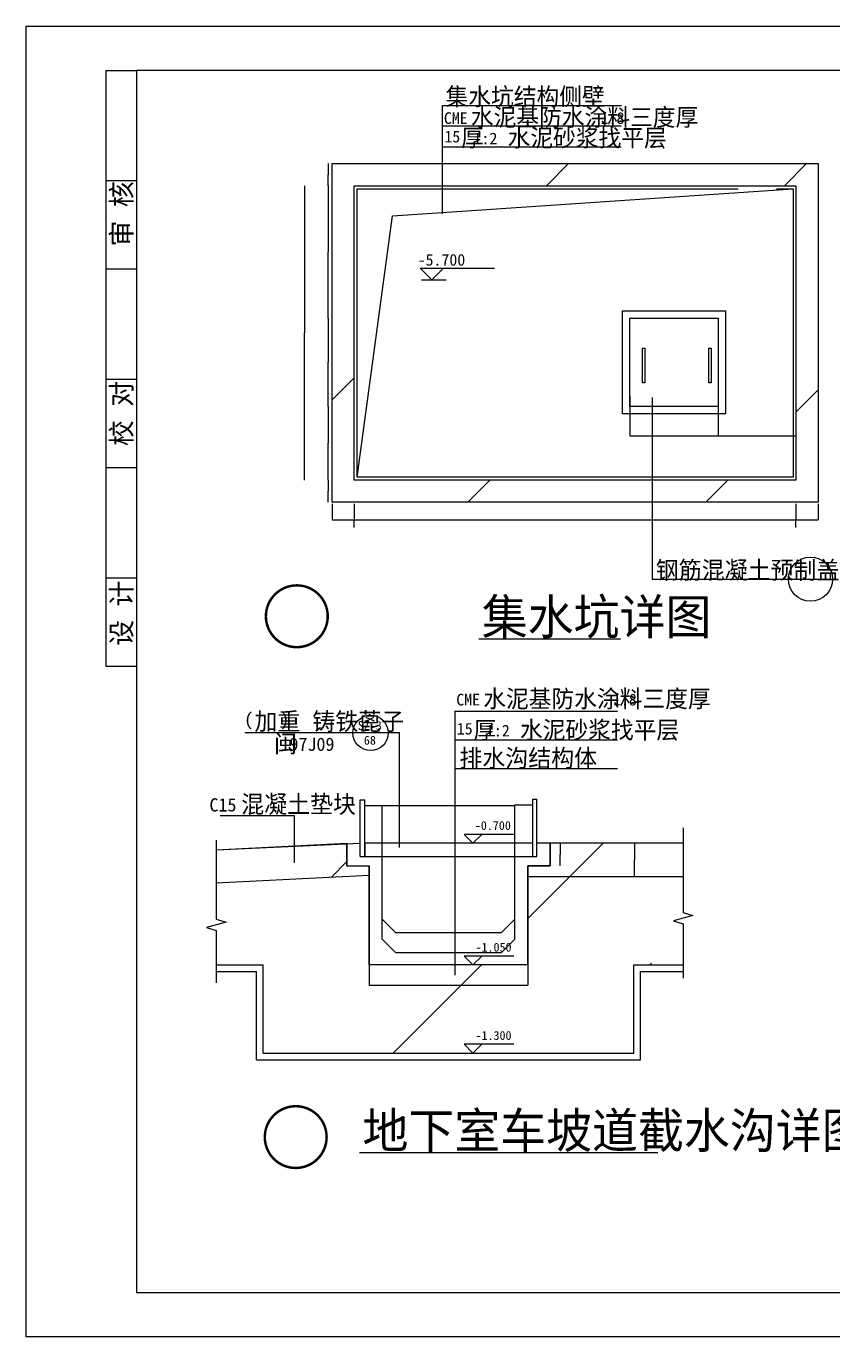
# Model space of a CAD drawing. Header units: metres. Extents: x -29254 to 67342, y -13190 to 112674.
# Drawn here: x 23600 to 41867, y 52423 to 82123 of the extents above; entities that cross this region are included whole.
import ezdxf

# ---------------------------------------------------------------- set-up
doc = ezdxf.new("R2010")
doc.units = ezdxf.units.M
for name, color, linetype in [('DIM', 140, 'Continuous'), ('OTHER', 7, 'Continuous'), ('PUB_DIM', 3, 'Continuous'), ('PUB_HATCH', 7, 'Continuous'), ('PUB_TEXT', 7, 'Continuous'), ('Q', 4, 'Continuous'), ('T1', 41, 'Continuous'), ('T2', 6, 'Continuous'), ('TK', 143, 'Continuous')]:
    doc.layers.add(name, color=color, linetype=linetype)
doc.dimstyles.get("Standard").update_dxf_attribs({"dimtxt": 2.5, "dimasz": 2.5, "dimexe": 1.25, "dimexo": 0.625, "dimtad": 1, "dimcen": 2.5, "dimazin": 3, "dimtfac": 1, "dimtmove": 0, "dimatfit": 3})
pattern_1 = [(45, (0, 0), (-2694.08, 2694.08), [])]

# ---------------------------------------------------------------- blocks, each defined once
blk = doc.blocks.new('_INDEX')
blk.add_line((-0.5, 0), (0.5, 0))
blk.add_circle((0, 0), 0.5)
blk = doc.blocks.new('BG')
at = {"layer": 'T2'}
for p, q in [((-450, 450), (2400, 450)), ((-450, 450), (0, 0)), ((-400, 0), (550, 0)), ((450, 450), (0, 0))]:
    blk.add_line(p, q, dxfattribs=at)
blk = doc.blocks.new('_INDEX1')
blk.add_lwpolyline([(-0.5, 0, 0.04, 0.04, 1), (0.5, 0, 0.04, 0.04, 1)], format="xyseb", close=True)
blk = doc.blocks.new('*D64')
for p, q in [((39269.15, 73735.89), (39269.15, 72843.69)), ((41034.21, 73735.89), (41034.21, 72843.69)), ((39269.4, 72843.69), (40150.18, 72843.69)), ((40153.18, 72843.69), (41033.96, 72843.69))]:
    blk.add_line(p, q)
at = {"layer": 'Defpoints'}
for p in [(39269.15, 73735.89), (41034.21, 73735.89), (39269.15, 72843.69)]:
    blk.add_point(p, dxfattribs=at)
at = {"layer": 'DIM', "insert": (40151.68, 72843.69), "char_height": 1, "attachment_point": 5}
blk.add_mtext('500', dxfattribs=at)
blk = doc.blocks.new('*D65')
for p, q in [((31029.21, 70764.04), (31029.21, 70939.04)), ((31029.46, 70939.04), (36029.71, 70939.04)), ((36033.71, 70939.04), (41033.96, 70939.04)), ((41034.21, 70764.04), (41034.21, 70939.04))]:
    blk.add_line(p, q)
at = {"layer": 'Defpoints'}
for p in [(31029.21, 70939.04), (31029.21, 70764.04), (41034.21, 70764.04)]:
    blk.add_point(p, dxfattribs=at)
at = {"layer": 'DIM', "insert": (36031.71, 70939.04), "char_height": 1, "attachment_point": 5}
blk.add_mtext('3000', dxfattribs=at)
blk = doc.blocks.new('*D133')
for p, q in [((30528.96, 71297.64), (30528.96, 70939.04)), ((31029.21, 71297.64), (31029.21, 70939.04)), ((30529.21, 70939.04), (30777.585, 70939.04)), ((30780.585, 70939.04), (31028.96, 70939.04))]:
    blk.add_line(p, q)
at = {"layer": 'Defpoints'}
for p in [(30528.96, 71297.64), (31029.21, 71297.64), (30528.96, 70939.04)]:
    blk.add_point(p, dxfattribs=at)
at = {"layer": 'DIM', "insert": (30779.085, 70939.04), "char_height": 1, "attachment_point": 5}
blk.add_mtext('150', dxfattribs=at)
blk = doc.blocks.new('*D134')
for p, q in [((37268.15, 73735.89), (37268.15, 72843.69)), ((39269.15, 73735.89), (39269.15, 72843.69)), ((37268.4, 72843.69), (38267.15, 72843.69)), ((38270.15, 72843.69), (39268.9, 72843.69))]:
    blk.add_line(p, q)
at = {"layer": 'Defpoints'}
for p in [(37268.15, 73735.89), (39269.15, 73735.89), (37268.15, 72843.69)]:
    blk.add_point(p, dxfattribs=at)
at = {"layer": 'DIM', "insert": (38268.65, 72843.69), "char_height": 1, "attachment_point": 5}
blk.add_mtext('600', dxfattribs=at)
blk = doc.blocks.new('*D137')
for p, q in [((41034.21, 71297.64), (41034.21, 70939.04)), ((41534.46, 71297.64), (41534.46, 70939.04)), ((41034.46, 70939.04), (41282.835, 70939.04)), ((41285.835, 70939.04), (41534.21, 70939.04))]:
    blk.add_line(p, q)
at = {"layer": 'Defpoints'}
for p in [(41034.21, 71297.64), (41534.46, 71297.64), (41034.21, 70939.04)]:
    blk.add_point(p, dxfattribs=at)
at = {"layer": 'DIM', "insert": (41284.335, 70939.04), "char_height": 1, "attachment_point": 5}
blk.add_mtext('150', dxfattribs=at)
blk = doc.blocks.new('*D159')
for p, q in [((31663.86, 63308.58), (31663.86, 64464.87)), ((31664.11, 64464.87), (33162.36, 64464.87)), ((33165.36, 64464.87), (34663.61, 64464.87)), ((34663.86, 63308.58), (34663.86, 64464.87))]:
    blk.add_line(p, q)
at = {"layer": 'Defpoints'}
for p in [(31663.86, 64464.87), (31663.86, 63308.58), (34663.86, 63308.58)]:
    blk.add_point(p, dxfattribs=at)
at = {"layer": 'DIM', "insert": (33163.86, 64464.87), "char_height": 1, "attachment_point": 5}
blk.add_mtext('300', dxfattribs=at)
blk = doc.blocks.new('*D160')
for p, q in [((31163.86, 63608.58), (31163.86, 64589.87)), ((31164.11, 64589.87), (31216.005, 64589.87)), ((31217.005, 64589.87), (31268.9, 64589.87)), ((31269.15, 63608.58), (31269.15, 64589.87))]:
    blk.add_line(p, q)
at = {"layer": 'Defpoints'}
for p in [(31163.86, 64589.87), (31163.86, 63608.58), (31269.15, 63608.58)]:
    blk.add_point(p, dxfattribs=at)
at = {"layer": 'DIM', "insert": (31216.505, 64589.87), "char_height": 1, "attachment_point": 5}
blk.add_mtext('5', dxfattribs=at)
blk = doc.blocks.new('*D161')
for p, q in [((31269.15, 63308.58), (31269.15, 64464.87)), ((31269.4, 64464.87), (31465.505, 64464.87)), ((31467.505, 64464.87), (31663.61, 64464.87)), ((31663.86, 63308.58), (31663.86, 64464.87))]:
    blk.add_line(p, q)
at = {"layer": 'Defpoints'}
for p in [(31269.15, 64464.87), (31269.15, 63308.58), (31663.86, 63308.58)]:
    blk.add_point(p, dxfattribs=at)
at = {"layer": 'DIM', "insert": (31466.505, 64464.87), "char_height": 1, "attachment_point": 5}
blk.add_mtext('50', dxfattribs=at)
blk = doc.blocks.new('*D162')
for p, q in [((31663.61, 63796.38), (31663.36, 63796.38)), ((31663.86, 63308.58), (31663.86, 63796.38)), ((31663.86, 63608.58), (31663.86, 63796.38)), ((31663.86, 63796.38), (31663.86, 63796.38)), ((31664.11, 63796.38), (31664.36, 63796.38))]:
    blk.add_line(p, q)
at = {"layer": 'Defpoints'}
for p in [(31663.86, 63796.38), (31663.86, 63608.58), (31663.86, 63308.58)]:
    blk.add_point(p, dxfattribs=at)
at = {"layer": 'DIM', "insert": (31663.86, 63797.505), "char_height": 1, "attachment_point": 5}
blk.add_mtext('30', dxfattribs=at)
blk = doc.blocks.new('*D163')
for p, q in [((35073.6, 63308.58), (35073.6, 64604.92)), ((35073.85, 64604.92), (35118.23, 64604.92)), ((35119.23, 64604.92), (35163.61, 64604.92)), ((35163.86, 63308.58), (35163.86, 64604.92))]:
    blk.add_line(p, q)
at = {"layer": 'Defpoints'}
for p in [(35073.6, 64604.92), (35073.6, 63308.58), (35163.86, 63308.58)]:
    blk.add_point(p, dxfattribs=at)
at = {"layer": 'DIM', "insert": (35118.73, 64604.92), "char_height": 1, "attachment_point": 5}
blk.add_mtext('5', dxfattribs=at)
blk = doc.blocks.new('*D164')
for p, q in [((34663.86, 63308.58), (34663.86, 64479.92)), ((34664.11, 64479.92), (34867.73, 64479.92)), ((34869.73, 64479.92), (35073.35, 64479.92)), ((35073.6, 63308.58), (35073.6, 64479.92))]:
    blk.add_line(p, q)
at = {"layer": 'Defpoints'}
for p in [(34663.86, 64479.92), (34663.86, 63308.58), (35073.6, 63308.58)]:
    blk.add_point(p, dxfattribs=at)
at = {"layer": 'DIM', "insert": (34868.73, 64479.92), "char_height": 1, "attachment_point": 5}
blk.add_mtext('50', dxfattribs=at)
blk = doc.blocks.new('*D165')
for p, q in [((37374.1, 63608.58), (37374.1, 63229.93)), ((37373.85, 63229.93), (37373.6, 63229.93)), ((37374.1, 62851.28), (37374.1, 63229.93)), ((37374.1, 63229.93), (37374.1, 63229.93)), ((37374.35, 63229.93), (37374.6, 63229.93))]:
    blk.add_line(p, q)
at = {"layer": 'Defpoints'}
for p in [(37374.1, 63608.58), (37374.1, 63229.93), (37374.1, 62851.28)]:
    blk.add_point(p, dxfattribs=at)
at = {"layer": 'DIM', "insert": (37374.1, 63231.055), "char_height": 1, "attachment_point": 5}
blk.add_mtext('90', dxfattribs=at)
blk = doc.blocks.new('*D166')
for p, q in [((35691.05, 63608.58), (35691.05, 63351.01)), ((35690.8, 63351.01), (35690.55, 63351.01)), ((35691.05, 63093.43), (35691.05, 63351.01)), ((35691.05, 63351.01), (35691.05, 63351.01)), ((35691.3, 63351.01), (35691.55, 63351.01))]:
    blk.add_line(p, q)
at = {"layer": 'Defpoints'}
for p in [(35691.05, 63608.58), (35691.05, 63351.01), (35691.05, 63093.43)]:
    blk.add_point(p, dxfattribs=at)
at = {"layer": 'DIM', "insert": (35691.05, 63352.135), "char_height": 1, "attachment_point": 5}
blk.add_mtext('50', dxfattribs=at)
blk = doc.blocks.new('*D167')
for p, q in [((31363.86, 61199.16), (31363.86, 60392.88)), ((34963.86, 61199.16), (34963.86, 60392.88)), ((31364.11, 60392.88), (33162.36, 60392.88)), ((33165.36, 60392.88), (34963.61, 60392.88))]:
    blk.add_line(p, q)
at = {"layer": 'Defpoints'}
for p in [(31363.86, 61199.16), (34963.86, 61199.16), (31363.86, 60392.88)]:
    blk.add_point(p, dxfattribs=at)
at = {"layer": 'DIM', "insert": (33163.86, 60392.88), "char_height": 1, "attachment_point": 5}
blk.add_mtext('340', dxfattribs=at)
blk = doc.blocks.new('*D215')
for p, q in [((30434.93, 78508.03), (30434.93, 77007.28)), ((30434.68, 77007.28), (30434.43, 77007.28)), ((30434.93, 75506.53), (30434.93, 77007.28)), ((30434.93, 77007.28), (30434.93, 77007.28)), ((30435.18, 77007.28), (30435.43, 77007.28))]:
    blk.add_line(p, q)
at = {"layer": 'Defpoints'}
for p in [(30434.93, 78508.03), (30434.93, 77007.28), (30434.93, 75506.53)]:
    blk.add_point(p, dxfattribs=at)
at = {"layer": 'DIM', "insert": (30434.93, 77008.405), "char_height": 1, "attachment_point": 5}
blk.add_mtext('850', dxfattribs=at)
blk = doc.blocks.new('*D216')
for p, q in [((29901.33, 78508.03), (29901.33, 75173.03)), ((29901.08, 75173.03), (29900.83, 75173.03)), ((29901.33, 71838.03), (29901.33, 75173.03)), ((29901.33, 75173.03), (29901.33, 75173.03)), ((29901.58, 75173.03), (29901.83, 75173.03))]:
    blk.add_line(p, q)
at = {"layer": 'Defpoints'}
for p in [(29901.33, 78508.03), (29901.33, 75173.03), (29901.33, 71838.03)]:
    blk.add_point(p, dxfattribs=at)
at = {"layer": 'DIM', "insert": (29901.33, 75174.155), "char_height": 1, "attachment_point": 5}
blk.add_mtext('1850', dxfattribs=at)
blk = doc.blocks.new('*D217')
for p, q in [((30434.68, 71587.91), (30434.43, 71587.91)), ((30434.93, 71838.03), (30434.93, 71587.91)), ((30434.93, 71337.78), (30434.93, 71587.91)), ((30434.93, 71587.91), (30434.93, 71587.91)), ((30435.18, 71587.91), (30435.43, 71587.91))]:
    blk.add_line(p, q)
at = {"layer": 'Defpoints'}
for p in [(30434.93, 71838.03), (30434.93, 71587.91), (30434.93, 71337.78)]:
    blk.add_point(p, dxfattribs=at)
at = {"layer": 'DIM', "insert": (30434.93, 71589.035), "char_height": 1, "attachment_point": 5}
blk.add_mtext('150', dxfattribs=at)
blk = doc.blocks.new('*D218')
for p, q in [((30434.93, 73505.53), (30434.93, 72671.78)), ((30434.68, 72671.78), (30434.43, 72671.78)), ((30434.93, 71838.03), (30434.93, 72671.78)), ((30434.93, 72671.78), (30434.93, 72671.78)), ((30435.18, 72671.78), (30435.43, 72671.78))]:
    blk.add_line(p, q)
at = {"layer": 'Defpoints'}
for p in [(30434.93, 73505.53), (30434.93, 72671.78), (30434.93, 71838.03)]:
    blk.add_point(p, dxfattribs=at)
at = {"layer": 'DIM', "insert": (30434.93, 72672.905), "char_height": 1, "attachment_point": 5}
blk.add_mtext('400', dxfattribs=at)
blk = doc.blocks.new('*D219')
for p, q in [((30434.93, 75506.53), (30434.93, 74506.03)), ((30434.68, 74506.03), (30434.43, 74506.03)), ((30434.93, 73505.53), (30434.93, 74506.03)), ((30434.93, 74506.03), (30434.93, 74506.03)), ((30435.18, 74506.03), (30435.43, 74506.03))]:
    blk.add_line(p, q)
at = {"layer": 'Defpoints'}
for p in [(30434.93, 75506.53), (30434.93, 74506.03), (30434.93, 73505.53)]:
    blk.add_point(p, dxfattribs=at)
at = {"layer": 'DIM', "insert": (30434.93, 74507.155), "char_height": 1, "attachment_point": 5}
blk.add_mtext('600', dxfattribs=at)
blk = doc.blocks.new('*D220')
for p, q in [((30434.93, 79008.28), (30434.93, 78758.16)), ((30434.68, 78758.16), (30434.43, 78758.16)), ((30434.93, 78508.03), (30434.93, 78758.16)), ((30434.93, 78758.16), (30434.93, 78758.16)), ((30435.18, 78758.16), (30435.43, 78758.16))]:
    blk.add_line(p, q)
at = {"layer": 'Defpoints'}
for p in [(30434.93, 79008.28), (30434.93, 78758.16), (30434.93, 78508.03)]:
    blk.add_point(p, dxfattribs=at)
at = {"layer": 'DIM', "insert": (30434.93, 78759.285), "char_height": 1, "attachment_point": 5}
blk.add_mtext('150', dxfattribs=at)

msp = doc.modelspace()

# ---------------------------------------------------------------- hatches: boundary and pattern name
h = msp.add_hatch()
h.set_pattern_fill('AN31C', scale=1200.6)
h.set_pattern_definition([(45, (0, 0), (-2695.42, 2695.42), [])])
h.paths.add_polyline_path([(30528.96, 79008.28), (30528.96, 71337.78), (41534.46, 71337.78), (41534.46, 79008.28), (39916.06, 79008.28), (39657.7, 78508.03), (41034.21, 78508.03), (41034.21, 71838.03), (31029.21, 71838.03), (31029.21, 78508.03), (39657.7, 78508.03), (39657.7, 79008.28)])
h = msp.add_hatch()
h.set_pattern_fill('AN33C', scale=1200)
h.set_pattern_definition(pattern_1)
h.paths.add_polyline_path([(31363.86, 62876.62), (31363.86, 63093.43), (30863.86, 63093.43), (30863.86, 63594.58), (27905.58, 63456.49), (27905.58, 62701.13)])
h = msp.add_hatch()
h.set_pattern_fill('AN33C', scale=1200)
h.set_pattern_definition(pattern_1)
h.paths.add_polyline_path([(38477.25, 63608.58), (35463.86, 63608.58), (35463.86, 63093.43), (34963.86, 63093.43), (34963.86, 62851.28), (38477.25, 62851.28)])
h = msp.add_hatch()
h.set_pattern_fill('AN31C', scale=3000)
h.set_pattern_definition([(45, (0, 0), (-6735.2, 6735.2), [])])
h.paths.add_polyline_path([(34963.86, 62851.28), (34963.86, 60851.28), (31363.86, 60851.28), (31363.86, 62851.28), (31363.86, 62876.62), (27905.58, 62701.13), (27905.58, 61886.95), (28125.58, 61816.95), (27685.58, 61696.95), (27905.58, 61626.95), (27905.58, 60851.28), (28968.52, 60851.28), (28968.52, 58851.28), (33716.19, 58851.28), (33516.19, 59051.28), (33916.19, 59051.28), (33716.19, 58851.28), (37359.19, 58851.28), (37359.19, 60851.28), (38477.25, 60851.28), (38477.25, 61780.69), (38257.25, 61850.69), (38697.25, 61970.69), (38477.25, 62040.69), (38477.25, 62851.28)])

# ---------------------------------------------------------------- linework, layer by layer
for p, q in [((33024.7, 77874.38), (33024.7, 80324.94)), ((31897.76, 77823.79), (40967.51, 78441.33)), ((31095.91, 71904.73), (31897.76, 77823.79)), ((33305.44, 66603.25), (33305.44, 60616.09)), ((33305.44, 66603.25), (36994.06, 66603.25)), ((32056.93, 66107.5), (28547.57, 66107.5)), ((32056.93, 63510.01), (32056.93, 66107.5)), ((33305.44, 65953.25), (36994.06, 65953.25)), ((33305.44, 65303.25), (36994.06, 65303.25)), ((29673.95, 64230.72), (27992.31, 64230.72)), ((29674.38, 63160.54), (29673.95, 64230.72)), ((38477.25, 63958.52), (38477.25, 62040.69)), ((27905.58, 63676.56), (27905.58, 61886.95)), ((27905.58, 63456.49), (31163.86, 63608.58)), ((27905.58, 63458.47), (30863.86, 63608.58)), ((30863.86, 63093.43), (30863.86, 63608.58)), ((31163.86, 63308.58), (31163.86, 63608.58)), ((38477.25, 63608.58), (35163.86, 63608.58)), ((35163.86, 63308.58), (35163.86, 63608.58)), ((35463.86, 63093.43), (35463.86, 63608.58)), ((31163.86, 63308.58), (31663.86, 63308.58)), ((31663.86, 61430.42), (31663.86, 63308.58)), ((34663.86, 61430.42), (34663.86, 63308.58)), ((34663.86, 63308.58), (35163.86, 63308.58)), ((30863.86, 63093.43), (31363.86, 63093.43)), ((31363.86, 60851.28), (31363.86, 63093.43)), ((34963.86, 60851.28), (34963.86, 63093.43)), ((34963.86, 63093.43), (35463.86, 63093.43)), ((31963.86, 61587.12), (31663.86, 61887.12)), ((34663.86, 61887.12), (34363.86, 61587.12)), ((38257.25, 61850.69), (38477.25, 61780.69)), ((38477.25, 61780.69), (38477.25, 60549.39)), ((27905.58, 61626.95), (27905.58, 60446.86)), ((31963.86, 61587.12), (34363.86, 61587.12)), ((31963.86, 61130.42), (31663.86, 61430.42)), ((34663.86, 61430.42), (34363.86, 61130.42)), ((31963.86, 61130.42), (34363.86, 61130.42)), ((27905.58, 60701.28), (28818.52, 60701.28)), ((28818.52, 58701.28), (28818.52, 60701.28)), ((37509.19, 58701.28), (37509.19, 60701.28)), ((37509.19, 60701.28), (38477.25, 60701.28)), ((28818.52, 58701.28), (37509.19, 58701.28))]:
    msp.add_line(p, q)
for points in [[(40591.5, 78441.33), (40967.51, 78441.33), (40967.51, 71904.73), (31095.91, 71904.73), (31095.91, 78441.33), (39724.4, 78441.33)], [(33848.82, 68239.72), (37060.66, 68239.72)], [(27905.58, 63458.47), (30863.86, 63608.58), (30863.86, 63093.43), (31363.86, 63093.43), (31363.86, 60851.28)], [(38477.25, 63608.58), (35463.86, 63608.58), (35463.86, 63093.43), (34963.86, 63093.43), (34963.86, 60851.28)], [(31363.86, 62876.62), (27905.58, 62701.13)], [(34963.86, 62851.28), (38477.25, 62851.28)], [(27905.58, 60851.28), (28968.52, 60851.28)], [(28968.52, 58851.28), (28968.52, 60851.28)], [(34963.86, 60851.28), (31363.86, 60851.28)], [(37359.19, 58851.28), (37359.19, 60851.28)], [(37359.19, 60851.28), (38477.25, 60851.28)], [(28968.52, 58851.28), (37359.19, 58851.28)], [(31147.43, 56600.25), (37907.12, 56600.25)]]:
    msp.add_lwpolyline(points)
for points in [[(37101.4, 75673.28), (39435.9, 75673.28), (39435.9, 73338.78), (37101.4, 73338.78)], [(37268.15, 75506.53), (39269.15, 75506.53), (39269.15, 73505.53), (37268.15, 73505.53)], [(37611.1, 74828.64), (37611.1, 74044.89), (37559.09, 74044.89), (37559.09, 74828.64), (37611.1, 74828.64)], [(39111.85, 74828.64), (39111.85, 74044.89), (39059.84, 74044.89), (39059.84, 74828.64), (39111.85, 74828.64)], [(31269.15, 63608.58), (31269.15, 63308.58), (35073.6, 63308.58), (35073.6, 63608.58)]]:
    msp.add_lwpolyline(points, close=True)
msp.add_circle((31399.35, 66107.5), 400)
at = {"layer": 'OTHER'}
for p, q in [((28125.58, 61816.95), (27685.58, 61696.95)), ((27905.58, 61886.95), (28125.58, 61816.95)), ((38697.25, 61970.69), (38257.25, 61850.69)), ((38477.25, 62040.69), (38697.25, 61970.69)), ((27685.58, 61696.95), (27905.58, 61626.95))]:
    msp.add_line(p, q, dxfattribs=at)
at = {"layer": 'PUB_DIM'}
for p, q in [((33024.7, 80324.94), (37085.32, 80324.94)), ((37073.26, 79858.04), (33024.7, 79858.04)), ((33024.7, 79391.14), (37073.26, 79391.14)), ((37777.35, 73711.45), (37777.35, 69593)), ((37777.35, 69593), (40860.95, 69593)), ((33716.19, 63608.58), (33516.19, 63808.58)), ((34641.9, 63808.58), (33516.19, 63808.58)), ((33916.19, 63808.58), (33716.19, 63608.58)), ((33716.19, 60851.28), (33516.19, 61051.28)), ((34641.9, 61051.28), (33516.19, 61051.28)), ((33916.19, 61051.28), (33716.19, 60851.28)), ((33716.19, 58851.28), (33516.19, 59051.28)), ((34641.9, 59051.28), (33516.19, 59051.28)), ((33916.19, 59051.28), (33716.19, 58851.28))]:
    msp.add_line(p, q, dxfattribs=at)
at = {"layer": 'PUB_HATCH'}
msp.add_line((37763.86, 60891.28), (37723.86, 60851.28), dxfattribs=at)
at = {"layer": 'Q'}
for points in [[(39657.7, 79008.28), (41534.46, 79008.28), (41534.46, 71337.78), (30528.96, 71337.78), (30528.96, 79008.28), (39657.7, 79008.28)], [(39657.7, 78508.03), (41034.21, 78508.03), (41034.21, 71838.03), (31029.21, 71838.03), (31029.21, 78508.03), (39657.7, 78508.03)]]:
    msp.add_lwpolyline(points, dxfattribs=at)
for points in [[(30528.96, 79008.28), (41534.46, 79008.28), (41534.46, 71337.78), (30528.96, 71337.78)], [(31029.21, 78508.03), (41034.21, 78508.03), (41034.21, 71838.03), (31029.21, 71838.03)]]:
    msp.add_lwpolyline(points, close=True, dxfattribs=at)
at = {"layer": 'TK'}
for p, q in [((25400, 81122.88), (26100, 81122.88)), ((25400, 81122.88), (25400, 67622.88)), ((25400, 78622.88), (26100, 78622.88)), ((25400, 76622.88), (26100, 76622.88)), ((25400, 74122.88), (26100, 74122.88)), ((25400, 72122.88), (26100, 72122.88)), ((25400, 69622.88), (26100, 69622.88)), ((25400, 67622.88), (26100, 67622.88))]:
    msp.add_line(p, q, dxfattribs=at)
for points in [[(23600, 52422.88), (23600, 82122.88), (65600, 82122.88), (65600, 52422.88)], [(26100, 53422.88), (64600, 53422.88), (64600, 81122.88), (26100, 81122.88)]]:
    msp.add_lwpolyline(points, close=True, dxfattribs=at)

# ---------------------------------------------------------------- block references
at = {"layer": 'PUB_DIM', "xscale": 1000, "yscale": 1000, "zscale": 1000}
msp.add_blockref('_INDEX', (41360.95, 69593), dxfattribs=at)
at = {"layer": 'PUB_TEXT'}
for p, xscale, yscale, zscale in [((29728.66, 68751.08), 1400.7, 1400.7, 1400.7), ((29703.65, 56948.6), 1400, 1400, 1400)]:
    msp.add_blockref('_INDEX1', p, dxfattribs=dict(at, xscale=xscale, yscale=yscale, zscale=zscale))
at = {"layer": 'T2', "xscale": 0.59, "yscale": 0.59, "zscale": 0.59}
msp.add_blockref('BG', (32788.57, 76376.29), dxfattribs=at)

# ---------------------------------------------------------------- texts
at = {"layer": 'PUB_DIM'}
for s, p in [('-0.700', (33760, 63908.58)), ('-1.050', (33775.24, 61151.28)), ('-1.300', (33775.24, 59151.28))]:
    msp.add_text(s, height=200, dxfattribs=at).set_placement(p)
at = {"layer": 'T1'}
for s, height, p in [('CME', 264.13, (33059.03, 79908.57)), ('1.8', 264.13, (36609.03, 79908.57)), ('15', 264.13, (33070.99, 79490.23)), ('1:2 ', 264.13, (33731.32, 79446.21)), ('-5.700', 264.13, (32464.72, 76696.94)), ('CME', 264.13, (33339.77, 66729.97)), ('1.8', 264.13, (36889.77, 66729.97)), ('(   )', 300, (28535.92, 66262.88)), ('SZ-3', 200, (31109.27, 66175.64)), ('15', 264.13, (33351.73, 66071.71)), ('1:2 ', 264.13, (34012.06, 66027.69)), ('97J09 ', 300, (29561.04, 65701.03)), ('68', 200, (31247.83, 65841.67)), ('C15', 300, (27749.33, 64326.47))]:
    msp.add_text(s, height=height, dxfattribs=at).set_placement(p)
at = {"layer": 'T2'}
for s, height, p in [('集水坑结构侧壁', 396.2, (33097.09, 80330.24)), ('水泥基防水涂料三度厚', 396.2, (33669.95, 79863.34)), ('厚  水泥砂浆找平层', 396.2, (33447.57, 79395)), ('钢筋混凝土预制盖板参', 400, (37858.51, 69597.01)), ('集水坑详图', 800, (33916.85, 68337.57)), ('水泥基防水涂料三度厚', 396.2, (33950.69, 66684.74)), ('加重 铸铁蓖子', 400, (28769.22, 66169.24)), ('厚  水泥砂浆找平层', 396.2, (33728.31, 65976.48)), ('闽', 400, (29212.7, 65664.32)), ('排水沟结构体', 400, (33409.93, 65336.69)), ('混凝土垫块', 400, (28467.68, 64292.46)), ('地下室车坡道截水沟详图', 800, (31215.46, 56698.1))]:
    msp.add_text(s, height=height, dxfattribs=at).set_placement(p)
at = {"layer": 'TK'}
for s, p in [('审 核', (25983.77, 77133.49)), ('校 对', (25983.77, 72608.44)), ('设 计', (25983.77, 68083.4))]:
    msp.add_text(s, height=450, rotation=90, dxfattribs=at).set_placement(p)

# ---------------------------------------------------------------- dimensions: what is measured, and where the dimension line sits
at = {"layer": 'DIM'}
for base, p1, p2, text, picture, middle in [((30434.93, 78758.16), (30434.93, 78508.03), (30434.93, 79008.28), '150', '*D220', (30434.93, 78759.285)), ((29901.33, 75173.03), (29901.33, 71838.03), (29901.33, 78508.03), '1850', '*D216', (29901.33, 75174.155)), ((30434.93, 77007.28), (30434.93, 75506.53), (30434.93, 78508.03), '850', '*D215', (30434.93, 77008.405)), ((30434.93, 74506.03), (30434.93, 73505.53), (30434.93, 75506.53), '600', '*D219', (30434.93, 74507.155)), ((37268.15, 72843.69), (37268.15, 73735.89), (39269.15, 73735.89), '600', '*D134', (38268.65, 72843.69)), ((39269.15, 72843.69), (39269.15, 73735.89), (41034.21, 73735.89), '500', '*D64', (40151.68, 72843.69)), ((30434.93, 72671.78), (30434.93, 71838.03), (30434.93, 73505.53), '400', '*D218', (30434.93, 72672.905)), ((30434.93, 71587.91), (30434.93, 71337.78), (30434.93, 71838.03), '150', '*D217', (30434.93, 71589.035)), ((30528.96, 70939.04), (30528.96, 71297.64), (31029.21, 71297.64), '150', '*D133', (30779.085, 70939.04)), ((41034.21, 70939.04), (41034.21, 71297.64), (41534.46, 71297.64), '150', '*D137', (41284.335, 70939.04)), ((31029.21, 70939.04), (31029.21, 70764.04), (41034.21, 70764.04), '3000', '*D65', (36031.71, 70939.04)), ((31163.86, 64589.87), (31163.86, 63608.58), (31269.15, 63608.58), '5', '*D160', (31216.505, 64589.87)), ((31269.15, 64464.87), (31269.15, 63308.58), (31663.86, 63308.58), '50', '*D161', (31466.505, 64464.87)), ((31663.86, 64464.87), (31663.86, 63308.58), (34663.86, 63308.58), '300', '*D159', (33163.86, 64464.87)), ((34663.86, 64479.92), (34663.86, 63308.58), (35073.6, 63308.58), '50', '*D164', (34868.73, 64479.92)), ((35073.6, 64604.92), (35073.6, 63308.58), (35163.86, 63308.58), '5', '*D163', (35118.73, 64604.92)), ((31663.86, 63796.38), (31663.86, 63308.58), (31663.86, 63608.58), '30', '*D162', (31663.86, 63797.505)), ((35691.05, 63351.01), (35691.05, 63093.43), (35691.05, 63608.58), '50', '*D166', (35691.05, 63352.135)), ((37374.1, 63229.93), (37374.1, 62851.28), (37374.1, 63608.58), '90', '*D165', (37374.1, 63231.055)), ((31363.86, 60392.88), (31363.86, 61199.16), (34963.86, 61199.16), '340', '*D167', (33163.86, 60392.88))]:
    dim = msp.add_linear_dim(base=base, p1=p1, p2=p2, text=text, dimstyle='Standard', dxfattribs=at)
    dim.commit()
    dim.dimension.update_dxf_attribs({"geometry": picture, "text_midpoint": middle})

doc.saveas('drawing.dxf')
